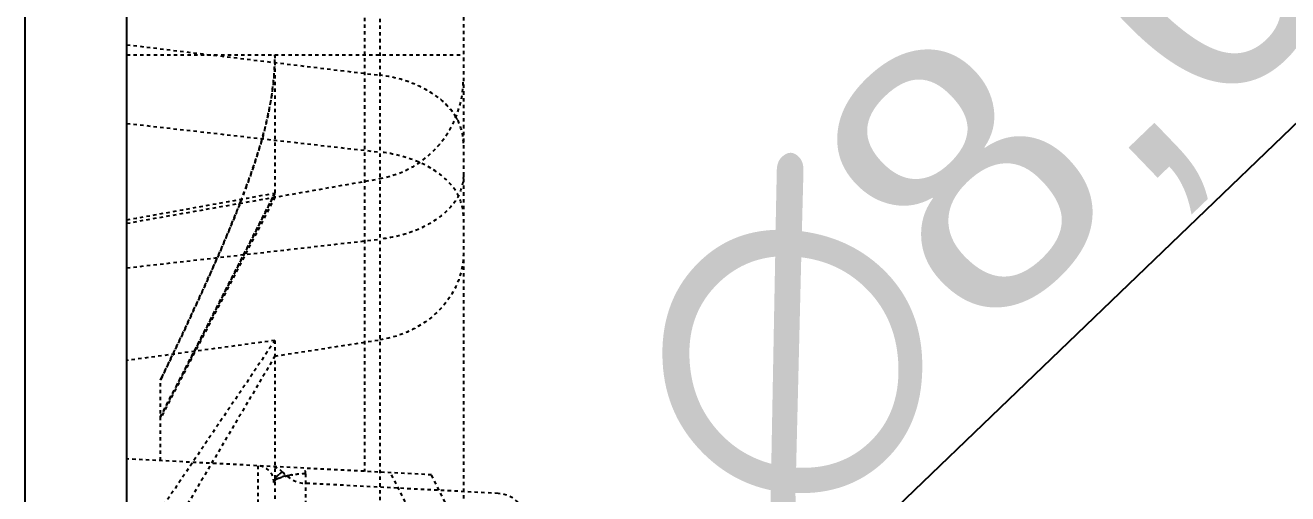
# Model space of a CAD drawing. Header units: millimetres. Extents: x 2461 to 3142, y 1660 to 2165.
# Drawn here: x 3007.49 to 3044.99, y 2026.76 to 2040.67 of the extents above; entities that cross this region are included whole.
import ezdxf

# ---------------------------------------------------------------- set-up
doc = ezdxf.new("R2010")
doc.units = ezdxf.units.MM
doc.linetypes.add('HIDDEN', pattern=[0.2, 0.1, -0.1])
doc.layers.add('DEFAULT_2', color=8, linetype='HIDDEN')
doc.styles.get("Standard").update_dxf_attribs({"font": 'arial.ttf'})
doc.dimstyles.new('mold', dxfattribs={"dimtxt": 8, "dimasz": 5, "dimexe": 0, "dimexo": 0, "dimgap": 0, "dimtad": 1, "dimzin": 1, "dimtxsty": 'Standard', "dimcen": 0, "dimclrd": 4, "dimclre": 4, "dimclrt": 6, "dimazin": 0, "dimtfac": 1, "dimtofl": 0, "dimtmove": 0, "dimatfit": 3, "dimfxl": 0, "dimarcsym": 0})

# ---------------------------------------------------------------- blocks, each defined once
blk = doc.blocks.new('*D98')
at = {"color": 4, "lineweight": -2, "transparency": 16777216}
for p, q in [((3007.488, 1962.515), (3007.488, 2125.809)), ((3012.488, 2125.809), (3077.488, 2125.809)), ((3082.488, 1999.505), (3082.488, 2125.809))]:
    blk.add_line(p, q, dxfattribs=at)
at = {"color": 4, "transparency": 16777216}
for points in [[(3012.488, 2126.642), (3012.488, 2124.976), (3007.488, 2125.809)], [(3077.488, 2126.642), (3077.488, 2124.976), (3082.488, 2125.809)]]:
    blk.add_solid(points, dxfattribs=at)
at = {"layer": 'Defpoints', "color": 0, "transparency": 16777216}
for p in [(3082.488, 2125.809), (3082.488, 1999.505), (3007.488, 1962.515)]:
    blk.add_point(p, dxfattribs=at)
at = {"color": 6, "transparency": 16777216, "insert": (3050.737, 2130.617), "char_height": 8, "attachment_point": 5}
blk.add_mtext('75,00', dxfattribs=at)
blk = doc.blocks.new('*D101')
at = {"color": 4, "lineweight": -2, "transparency": 16777216}
blk.add_line((3031.162, 2024.233), (3056, 2048.114), dxfattribs=at)
at = {"color": 4, "transparency": 16777216}
blk.add_solid([(3055.423, 2048.715), (3056.578, 2047.514), (3059.605, 2051.58)], dxfattribs=at)
at = {"layer": 'Defpoints', "color": 0, "transparency": 16777216}
for p in [(3065.372, 2057.124), (3059.605, 2051.58)]:
    blk.add_point(p, dxfattribs=at)
at = {"color": 6, "transparency": 16777216, "insert": (3038.356, 2038.001), "char_height": 8, "attachment_point": 5, "rotation": 43.8741}
blk.add_mtext('∅8,00', dxfattribs=at)

msp = doc.modelspace()

# ---------------------------------------------------------------- linework, layer by layer
at = {"color": 7, "linetype": 'Continuous'}
msp.add_line((3010.503, 1754.352), (3010.503, 2104.352), dxfattribs=at)
at = {"layer": 'DEFAULT_2', "color": 8, "linetype": 'HIDDEN'}
for p, q in [((3018.024, 2065.466), (3018.024, 2021.401)), ((3020.503, 2062.511), (3020.503, 2024.366)), ((3017.565, 2042.095), (3017.565, 2027.422)), ((3010.503, 2040.096), (3018.024, 2039.19)), ((3010.503, 2039.792), (3020.503, 2039.792)), ((3014.905, 2039.792), (3014.905, 2035.568)), ((3010.503, 2037.759), (3018.024, 2036.907)), ((3010.503, 2034.792), (3018.024, 2036.118)), ((3014.905, 2035.568), (3011.503, 2028.992)), ((3014.857, 2035.593), (3014.905, 2035.688)), ((3013.865, 2035.384), (3013.892, 2035.453)), ((3010.503, 2033.466), (3018.024, 2034.319)), ((3014.905, 2031.309), (3010.503, 2030.715)), ((3014.905, 2031.309), (3011.503, 2026.272)), ((3014.905, 2031.309), (3014.875, 1848.991)), ((3014.905, 2030.847), (3018.024, 2031.329)), ((3014.905, 2030.847), (3011.503, 2025.089)), ((3011.503, 2030.129), (3011.547, 2030.22)), ((3011.503, 2027.74), (3011.503, 2030.129)), ((3011.503, 2029.038), (3011.976, 2029.957)), ((3019.556, 2027.318), (3010.503, 2027.792)), ((3014.399, 2027.588), (3014.403, 1848.905)), ((3015.81, 2027.346), (3015.827, 2011.052)), ((3019.758, 2024.547), (3018.341, 2027.381)), ((3020.587, 2025.256), (3019.556, 2027.318)), ((3021.533, 2026.766), (3015.827, 2027.065))]:
    msp.add_line(p, q, dxfattribs=at)
for centre, radius, start, end in [((3017.503, 2039.073), 3, 280, 0), ((3018.817, 2037.071), 1.706, 28.0335, 30.9422), ((2986.997, 2045.908), 28.856, 338.758, 339.6395), ((3014.373, 2027.086), 0.502, 0, 87), ((3014.755, 2027.066), 0.502, 41.7137, 87), ((3015.88, 2028.069), 1.005, 221.7137, 267), ((3015.872, 2023.883), 3.463, 91.0232, 97.1744), ((3014.301, 2027.345), 1.509, 0.0022, 6.4298), ((3021.484, 2025.839), 0.928, 270, 87)]:
    msp.add_arc(centre, radius, start, end, dxfattribs=at)
for points, knots in [([(3014.905, 2039.792), (3014.905, 2038.933), (3014.58, 2037.218), (3013.352, 2034.009), (3012.25, 2031.676), (3011.503, 2030.129)], [0, 0, 0, 0, 0.24998, 0.50011, 1, 1, 1, 1]), ([(3014.05, 2035.868), (3014.4, 2036.812), (3014.809, 2038.111), (3014.905, 2039.455), (3014.905, 2039.792)], [0, 0, 0, 0, 0.749455, 1, 1, 1, 1]), ([(3020.503, 2037.172), (3020.503, 2037.413), (3020.361, 2037.929), (3019.801, 2038.552), (3018.991, 2038.998), (3018.358, 2039.15), (3018.024, 2039.19)], [0, 0, 0, 0, 0.209228, 0.44249, 0.708394, 1, 1, 1, 1]), ([(3020.28, 2037.948), (3020.25, 2037.998), (3020.116, 2038.198), (3019.944, 2038.373), (3019.801, 2038.489)], [0, 0, 0, 0, 0.239664, 1, 1, 1, 1]), ([(3020.503, 2037.172), (3020.503, 2037.231), (3020.488, 2037.474), (3020.408, 2037.711), (3020.322, 2037.873)], [0, 0, 0, 0, 0.245065, 1, 1, 1, 1]), ([(3020.503, 2035.008), (3020.503, 2035.236), (3020.357, 2035.728), (3019.794, 2036.311), (3018.986, 2036.728), (3018.357, 2036.869), (3018.024, 2036.907)], [0, 0, 0, 0, 0.202589, 0.433524, 0.702148, 1, 1, 1, 1]), ([(3020.503, 2036.218), (3020.503, 2035.99), (3020.357, 2035.497), (3019.794, 2034.914), (3018.986, 2034.498), (3018.357, 2034.356), (3018.024, 2034.319)], [0, 0, 0, 0, 0.202589, 0.433524, 0.702148, 1, 1, 1, 1]), ([(3011.547, 2030.22), (3011.956, 2031.07), (3012.764, 2032.775), (3013.522, 2034.505), (3013.865, 2035.384)], [0, 0, 0, 0, 0.499915, 1, 1, 1, 1]), ([(3020.503, 2033.915), (3020.503, 2033.61), (3020.375, 2032.982), (3019.832, 2032.176), (3019.017, 2031.586), (3018.363, 2031.381), (3018.024, 2031.329)], [0, 0, 0, 0, 0.236143, 0.479994, 0.735204, 1, 1, 1, 1]), ([(3014.875, 2027.086), (3014.875, 2027.132), (3014.908, 2027.221), (3014.995, 2027.317), (3015.076, 2027.361), (3015.115, 2027.4), (3015.13, 2027.4)], [0, 0, 0, 0, 0.324645, 0.641807, 0.897607, 1, 1, 1, 1]), ([(3015.81, 2027.346), (3015.593, 2027.342), (3015.289, 2027.313), (3014.984, 2027.216), (3014.875, 2027.127), (3014.875, 2027.086)], [0, 0, 0, 0, 0.649886, 0.877261, 1, 1, 1, 1]), ([(3014.875, 2027.086), (3014.875, 2027.112), (3014.922, 2027.174), (3015.109, 2027.268), (3015.298, 2027.301), (3015.439, 2027.319)], [0, 0, 0, 0, 0.121669, 0.324465, 1, 1, 1, 1]), ([(3015.118, 2027.394), (3015.106, 2027.387), (3015.032, 2027.343), (3014.963, 2027.286), (3014.922, 2027.226)], [0, 0, 0, 0, 0.161396, 1, 1, 1, 1])]:
    msp.add_open_spline(points, degree=3, knots=knots, dxfattribs=at)
for points in [[(3010.503, 2034.893), (3011.971, 2035.157), (3013.438, 2035.422), (3014.905, 2035.688)], [(3014.905, 2035.688), (3013.787, 2033.464), (3012.643, 2031.252), (3011.503, 2029.038)], [(3011.976, 2029.957), (3012.942, 2031.833), (3013.908, 2033.708), (3014.857, 2035.593)], [(3011.976, 2029.957), (3012.942, 2031.833), (3013.908, 2033.708), (3014.857, 2035.593)], [(3011.976, 2029.957), (3012.942, 2031.833), (3013.908, 2033.708), (3014.857, 2035.593)], [(3015.253, 2027.289), (3015.315, 2027.301), (3015.377, 2027.311), (3015.439, 2027.319)], [(3014.922, 2027.226), (3014.894, 2027.185), (3014.875, 2027.135), (3014.875, 2027.086)]]:
    msp.add_open_spline(points, degree=3, dxfattribs=at)

# ---------------------------------------------------------------- dimensions: what is measured, and where the dimension line sits
dim = msp.add_linear_dim(base=(3082.488, 2125.809), p1=(3007.488, 1962.515), p2=(3082.488, 1999.505), dimstyle='mold')
dim.commit()
dim.dimension.update_dxf_attribs({"geometry": '*D98', "text_midpoint": (3050.737, 2125.809), "dimtype": 160})
dim = msp.add_diameter_dim_2p(p1=(3065.372, 2057.124), p2=(3059.605, 2051.58), dimstyle='mold')
dim.commit()
dim.dimension.update_dxf_attribs({"geometry": '*D101', "text_midpoint": (3038.356, 2038.001)})

doc.saveas('drawing.dxf')
